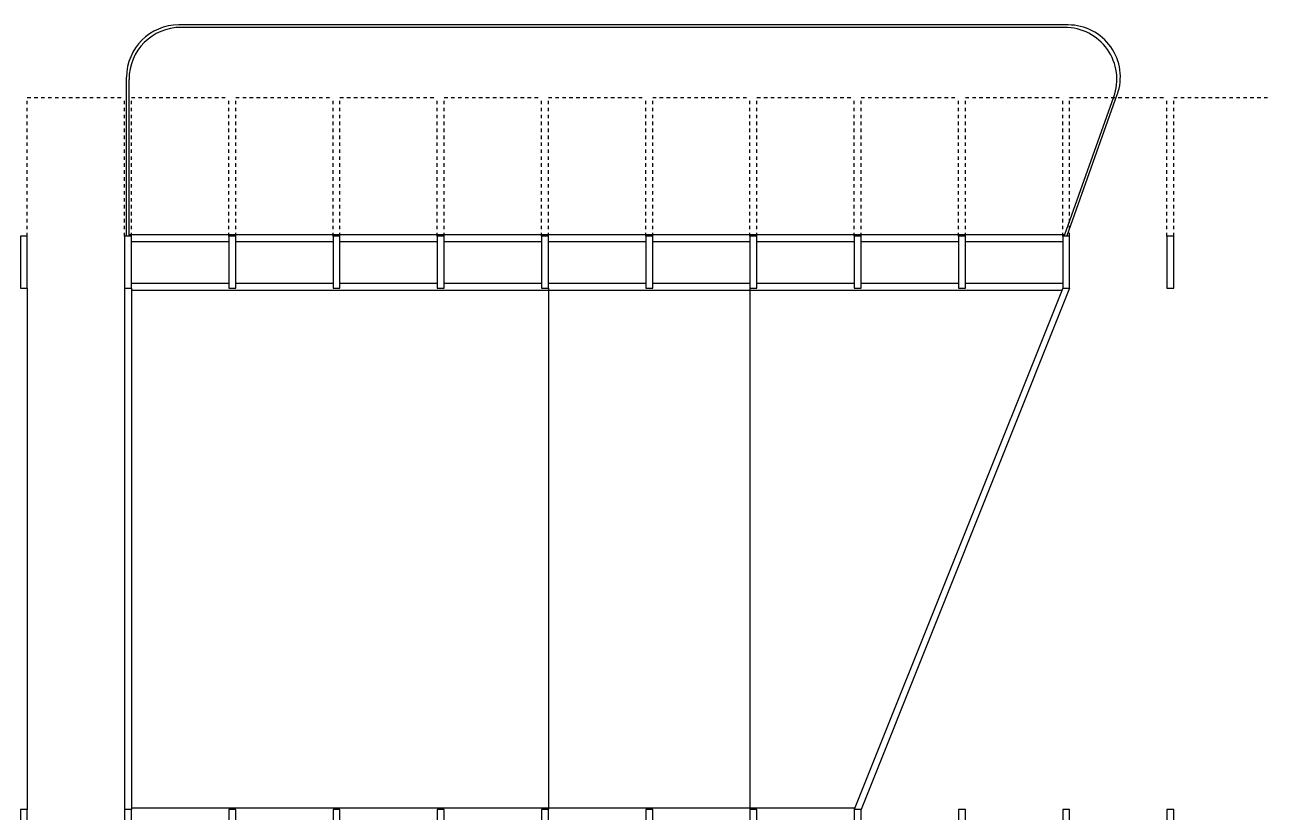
# Model space of a CAD drawing. Extents: x -31 to 207, y 425 to 518.
# Drawn here: x 12.32 to 48.19, y 466.76 to 489.43 of the extents above; entities that cross this region are included whole.
import ezdxf

# ---------------------------------------------------------------- set-up
doc = ezdxf.new("R2010")
doc.units = 0
doc.header["$LTSCALE"] = 0.01
doc.header["$MEASUREMENT"] = 0
doc.linetypes.add('HIDDEN2', pattern=[0.1875, 0.125, -0.0625])
doc.layers.get('0').update_dxf_attribs({"linetype": 'CONTINUOUS'})
for name, color, linetype in [('ESTR', 3, 'CONTINUOUS'), ('PISO', 1, 'CONTINUOUS'), ('PROJ', 1, 'HIDDEN2')]:
    doc.layers.add(name, color=color, linetype=linetype)

# ---------------------------------------------------------------- blocks, each defined once
blk = doc.blocks.new('PILAR-SLS')
for points in [[(0.003, -27.987), (0.203, -27.987), (0.203, -26.487), (0.003, -26.487)], [(0.003, -44.497), (0.203, -44.497), (0.203, -42.997), (0.003, -42.997)]]:
    blk.add_lwpolyline(points, close=True)

msp = doc.modelspace()

# ---------------------------------------------------------------- linework, layer by layer
at = {"layer": 'PISO'}
for p, q in [((42.35, 489.427), (16.749, 489.427)), ((42.251, 489.357), (16.819, 489.357)), ((15.249, 483.341), (15.249, 487.927)), ((15.319, 483.341), (15.319, 487.857)), ((42.317, 483.365), (43.763, 487.424)), ((42.251, 483.388), (43.664, 487.354)), ((15.319, 483.391), (42.252, 483.391)), ((15.319, 483.391), (16.675, 483.391)), ((15.39, 483.191), (18.19, 483.191)), ((18.39, 483.191), (21.19, 483.191)), ((21.39, 483.191), (24.19, 483.191)), ((24.39, 483.191), (27.19, 483.191)), ((27.39, 483.341), (27.39, 483.391)), ((27.39, 483.191), (30.19, 483.191)), ((30.39, 483.191), (33.19, 483.191)), ((33.19, 483.341), (33.19, 483.391)), ((33.39, 483.191), (36.19, 483.191)), ((36.39, 483.191), (39.19, 483.191)), ((39.39, 483.191), (42.19, 483.191)), ((12.39, 481.841), (12.39, 466.831)), ((15.19, 481.841), (15.19, 466.831)), ((15.39, 481.991), (18.19, 481.991)), ((15.39, 481.841), (15.39, 466.831)), ((15.39, 481.791), (42.17, 481.791)), ((18.39, 481.991), (21.19, 481.991)), ((21.39, 481.991), (24.19, 481.991)), ((24.39, 481.991), (27.19, 481.991)), ((27.39, 481.991), (30.19, 481.991)), ((27.39, 481.844), (27.39, 466.841)), ((30.39, 481.991), (33.19, 481.991)), ((33.19, 481.994), (33.19, 466.831)), ((33.39, 481.991), (36.19, 481.991)), ((42.19, 481.841), (36.19, 466.831)), ((36.39, 481.991), (39.19, 481.991)), ((42.39, 481.841), (36.39, 466.831)), ((39.39, 481.991), (42.19, 481.991)), ((15.39, 466.881), (36.21, 466.881))]:
    msp.add_line(p, q, dxfattribs=at)
for centre, start_param, end_param in [((16.749, 487.927), -0.785398, 0.785398), ((16.819, 487.857), -0.785398, 0.785398), ((42.251, 487.857), -2.698382, -0.785398), ((42.35, 487.927), -2.698382, -0.785398)]:
    msp.add_ellipse(centre, major_axis=(-1.061, 1.061), ratio=1, start_param=start_param, end_param=end_param, dxfattribs=at)
at = {"layer": 'PROJ'}
for p, q in [((12.39, 483.341), (12.39, 487.341)), ((12.39, 487.341), (15.19, 487.341)), ((15.19, 483.341), (15.19, 487.341)), ((15.39, 483.341), (15.39, 487.341)), ((15.39, 487.341), (18.19, 487.341)), ((18.19, 483.341), (18.19, 487.341)), ((18.39, 483.341), (18.39, 487.341)), ((18.39, 487.341), (21.19, 487.341)), ((21.19, 483.341), (21.19, 487.341)), ((21.39, 483.341), (21.39, 487.341)), ((21.39, 487.341), (24.19, 487.341)), ((24.19, 483.341), (24.19, 487.341)), ((24.39, 483.341), (24.39, 487.341)), ((24.39, 487.341), (27.19, 487.341)), ((27.19, 483.341), (27.19, 487.341)), ((27.39, 483.341), (27.39, 487.341)), ((27.39, 487.341), (30.19, 487.341)), ((30.19, 483.341), (30.19, 487.341)), ((30.39, 483.341), (30.39, 487.341)), ((30.39, 487.341), (33.19, 487.341)), ((33.19, 483.341), (33.19, 487.341)), ((33.39, 483.341), (33.39, 487.341)), ((33.39, 487.341), (36.19, 487.341)), ((36.19, 483.341), (36.19, 487.341)), ((36.39, 483.341), (36.39, 487.341)), ((36.39, 487.341), (39.19, 487.341)), ((39.19, 483.341), (39.19, 487.341)), ((39.39, 483.341), (39.39, 487.341)), ((39.39, 487.341), (42.19, 487.341)), ((42.19, 483.341), (42.19, 487.341)), ((42.39, 483.341), (42.39, 487.341)), ((42.39, 487.341), (45.19, 487.341)), ((45.19, 483.341), (45.19, 487.341)), ((45.39, 483.341), (45.39, 487.341)), ((45.39, 487.341), (48.19, 487.341))]:
    msp.add_line(p, q, dxfattribs=at)

# ---------------------------------------------------------------- block references
at = {"layer": 'ESTR'}
for p in [(12.187, 509.828), (15.187, 509.828), (18.187, 509.828), (21.187, 509.828), (24.187, 509.828), (27.187, 509.828), (30.187, 509.828), (33.187, 509.828), (36.187, 509.828), (39.187, 509.828), (42.187, 509.828), (45.187, 509.828)]:
    msp.add_blockref('PILAR-SLS', p, dxfattribs=at)

doc.saveas('drawing.dxf')
